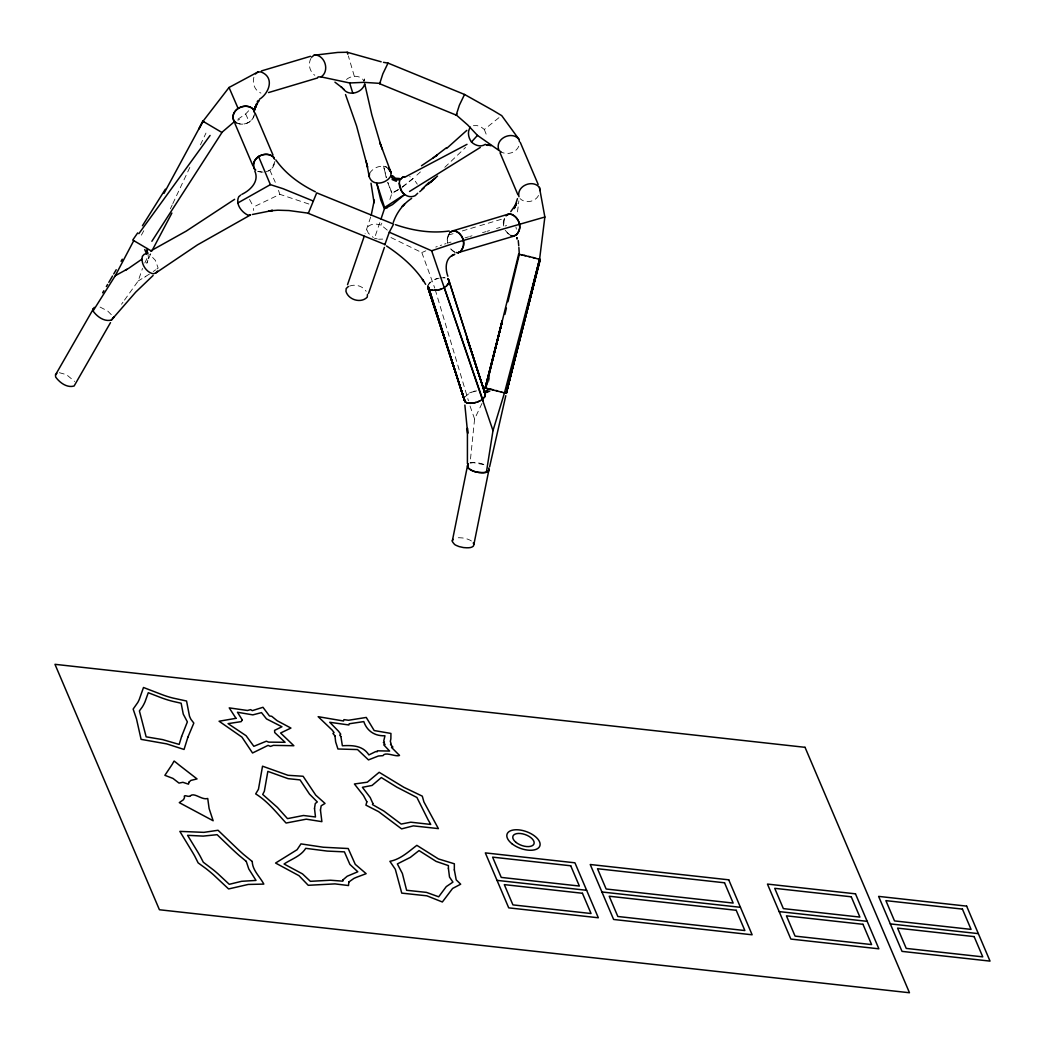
<?xml version="1.0" encoding="UTF-8"?>
<svg xmlns="http://www.w3.org/2000/svg" width="1045" height="1045" viewBox="0 0 1045 1045"><rect width="100%" height="100%" fill="white"/><g stroke="black" fill="none" stroke-linecap="round" stroke-linejoin="round"><path stroke-width="0.75" stroke-dasharray="5 3.75" d="M518.856 200.862L518.503 203.88M482.006 403.383L474.6 418.967L470.093 462.922L474.861 462.608A13.859 5.865 11.4 0 0 476.624 462.739L476.794 462.752A9.405 3.984 11.4 0 1 477.317 462.791L477.5 462.804A3.161 1.345 11.4 0 1 478.035 462.87L479.263 463.144A16.589 7.028 11.4 0 0 480.87 463.51L481.053 463.536A9.771 4.141 11.4 0 1 481.588 463.653L481.941 463.745A2.978 1.267 11.4 0 1 482.437 463.889L483.678 464.411A12.658 5.369 11.4 0 0 484.789 464.855L485.285 465.038M518.124 206.936L517.249 213.271M253.883 77.291C252.054 83.352 254.862 90.68 260.91 93.096M488.537 382.274L490.066 375.965M254.523 113.252C253.883 121.938 243.537 126.772 236.131 122.722M274.992 161.361L271.896 168.389L268.617 170.988M448.2 235.439L450.238 232.173M449.089 233.923L447.286 238.952L447.495 243.106L450.996 242.061M503.298 223.186A5.264 3.736 73.4 0 1 503.494 221.253L503.651 220.978A11.181 7.916 73.4 0 0 503.768 220.599L504.487 218.17M448.161 235.595L447.743 237.241A11.181 7.916 73.4 0 1 447.6 237.698L447.508 238.012M124.473 300.137L138.175 281L142.512 268.395M370.688 217.007L365.097 233.727M379.831 222.559L375.077 236.536M398.276 189.798L391.94 193.26L389.04 201.92M387.277 230.122L381.164 225.08L381.804 223.212M363.712 81.432L364.574 78.95L364.326 80.948M150.715 253.674L146.809 263.236L148.782 257.397L148.547 258.415L147.763 252.903M144.837 262.974L148.168 255.92M170.361 208.843L172.203 204.924M172.817 203.618L191.235 164.431M200.444 144.837L205.969 133.068M311.005 58.35C307.766 63.941 309.607 71.556 314.806 75.318M254.039 115.747C252.185 122.213 244.713 125.465 238.495 123.584M274.522 163.856L272.797 167.383L269.871 170.257L265.913 171.863M141.402 235.138L144.132 230.083M428.019 285.207L432.421 280.334L439.187 278.114M428.28 284.776L429.142 283.391A9.17 4.689 -17.9 0 0 429.312 283.117L429.338 283.064A3.906 1.999 -17.9 0 1 429.939 282.333L430.096 282.241M518.777 146.222C515.956 152.87 507.504 155.261 501.273 152.061M538.515 195.454C535.288 201.998 525.191 203.736 520.057 198.615M121.494 304.252L122.983 302.201M369.512 173.47C372.921 167.749 380.916 164.313 387.146 167.344L383.58 166.142L386.389 177.48M464.711 397.087L470.172 392.62L477.238 390.725M248.645 110.77L245.653 113.996L236.719 120.018M444.778 167.331L465.587 147.41M416.864 175.116L420.43 171.929M498.961 117.68L484.318 129.476L481 126.928L477.16 125.622L473.411 125.674M156.907 268.957L158.148 268.082L155.365 260.323L149.683 254.366M402.351 186.924L413.297 178.316L417.308 184.194M155.666 269.832L153.171 271.556M402.351 187.238L413.297 178.316L409.679 176.592M149.474 274.051L138.175 281M144.68 277.225L145.869 276.455M346.457 79.498C351.46 75.175 360.081 74.861 363.973 80.792M398.354 189.498L391.953 193.247L387.865 182.339M469.571 392.972L469.728 392.881A3.906 1.999 -17.9 0 1 470.864 392.345A9.17 4.689 -17.9 0 0 471.413 392.202L471.582 392.136M308.876 204.036L279.851 194.318L253.556 206.975L253.661 210.476M237.79 120.227L239.527 119.443M390.961 237.528L421.814 252.563L425.798 250.839M435.569 279.028L435.817 278.911A3.422 1.75 -17.9 0 1 436.862 278.558L437.137 278.532A9.183 4.689 -17.9 0 0 437.581 278.453L437.672 278.427M435.739 247.064L437.254 246.529M473.163 391.588L473.868 391.353A4.428 2.26 -17.9 0 1 475.109 391.026L475.188 391.039M440.219 245.523L441.682 245.039M444.595 244.073L446.045 243.589M349.526 286.134C355.404 283.822 362.602 286.056 366.168 291.268M448.279 235.125L454.118 233.375M462.295 230.945L478.649 226.073M479.812 225.72L504.33 218.405L503.533 226.386M464.999 237.881L468.513 236.836M469.675 236.483L472.013 235.791M482.516 232.656L486.029 231.611M487.192 231.272L489.53 230.566M496.532 228.476L500.032 227.431M505.075 225.981L506.603 225.589M470.302 462.883L471.073 462.804A13.141 5.565 11.4 0 0 472.575 462.635A17.739 7.511 11.4 0 1 473.019 462.556L484.723 464.829M378.617 239.227L382.718 239.109M443.616 277.774L444.125 277.774A3.409 1.75 -17.9 0 1 445.052 277.839L445.209 277.931M440.624 277.826L444.621 277.761M263.131 172.151L257.841 171.249M59.343 372.699L66.488 374.646L74.665 381.464M257.645 171.419L261.603 172.229M381.164 225.08C376.618 223.63 370.635 223.33 367.304 227.353L367.043 230.135L368.376 233.218L373.313 237.528M374.489 238.26L377.232 238.9M100.046 307.06L107.648 310.979L112.063 315.446M510.966 235.608L507.178 232.748A13.781 9.771 73.4 0 0 506.002 231.298L505.009 229.9M454.915 252.328L451.022 249.324A13.781 9.771 73.4 0 0 449.951 248.005L449.298 247.221M454.457 252.067L453.948 251.701A13.781 9.771 73.4 0 0 452.668 250.839L449.154 247.012M471.439 540.996L469.806 540.043A14.212 6.022 11.4 0 1 468.526 539.547L468.069 539.351A8.687 3.684 11.4 0 0 467.455 539.089L467.285 539.037A2.978 1.267 11.4 0 0 466.788 538.88L465.717 538.645A16.589 7.028 11.4 0 1 464.124 538.279L463.941 538.24A12.161 5.147 11.4 0 0 463.235 538.071L463.053 538.044A3.148 1.332 11.4 0 0 462.53 537.953L461.472 537.875A13.859 5.865 11.4 0 1 459.722 537.744L457.436 537.77A13.141 5.565 11.4 0 1 455.92 537.94M505.205 230.292L508.719 234.119A13.781 9.771 73.4 0 1 509.503 234.602M245.653 113.996L249.402 122.16M249.52 199.438L253.556 206.975M484.318 129.476L487.375 137.3M269.871 170.257L275.292 182.313M474.6 418.967L469.78 405.316M354.294 76.141L348.351 55.921M387.76 182.653L391.94 193.26M278.479 190.36L279.851 194.318M421.814 252.563L434.746 288.054M435.203 289.609L468.447 400.784M386.258 177.781L383.58 166.129M515.93 226.961L516.387 229.182M503.363 223.199L503.442 224.087A10.332 7.315 73.4 0 1 503.468 225.158L503.468 225.328A4.624 3.279 73.4 0 0 503.468 225.955M447.325 240.01L447.391 240.807A10.332 7.315 73.4 0 1 447.417 241.865L447.417 242.048A4.624 3.279 73.4 0 0 447.443 242.936M447.247 239.906A5.264 3.736 73.4 0 1 447.443 237.96"/><path stroke-width="1.5" d="M467.415 463.706L467.428 428.15L467.677 433.401L464.868 405.055M519.6 224.753L519.287 223.029A16.798 11.9 73.4 0 0 519.052 222.533A12.475 8.843 73.4 0 1 518.398 221.044L517.066 218.797A13.794 9.771 73.4 0 1 515.995 217.491L514.349 215.962A13.781 9.771 73.4 0 1 513.069 215.113L512.298 214.591A2.756 1.946 73.4 0 0 511.906 214.434L511.776 214.408A11.965 8.478 73.4 0 0 511.24 214.329L511.109 214.316A13.912 9.862 73.4 0 1 509.764 214.081L508.497 214.16A16.694 11.822 73.4 0 0 508.17 214.395A12.344 8.739 73.4 0 1 507.138 214.983L505.989 215.845M448.788 282.464L448.788 282.411A4.428 2.26 -17.9 0 1 448.592 283.182L448.279 283.613M427.914 286.408L464.881 401.411A3.409 1.737 -17.8 0 0 465.221 401.881L465.417 401.946A9.17 4.689 -17.8 0 1 465.665 402.103L466.54 402.638M448.854 281.562L448.919 280.752L484.789 392.894M427.928 286.252L464.738 401.058L428.463 287.244M382.483 149.762L379.74 142.251L391.091 172.673L390.817 175.9C386.859 183.698 372.216 186.833 369.238 176.696L369.512 173.47M427.849 287.114L427.836 287.31A3.893 1.985 -17.8 0 0 427.98 287.95M367.5 294.35L367.252 297.133C361.047 303.716 348.298 299.876 345.947 291.294L346.209 288.511L348.377 286.5M146.888 251.349L147.201 253.452M488.537 468.082A13.859 5.865 11.4 0 0 488.799 468.656L488.851 468.735A9.405 3.984 11.4 0 1 488.969 468.996L488.995 469.074A3.161 1.345 11.4 0 1 489.034 469.309L488.929 469.675A16.589 7.028 11.4 0 0 488.655 470.485L488.642 470.563A9.771 4.141 11.4 0 1 488.59 470.786L488.551 470.864A2.978 1.267 11.4 0 1 488.355 471.125L487.741 471.504A12.658 5.356 11.4 0 0 487.048 471.935L485.416 472.458A13.128 5.565 11.4 0 0 483.9 472.627A17.726 7.511 11.4 0 1 483.469 472.706L481.614 472.653A13.859 5.865 11.4 0 0 479.864 472.523L479.681 472.51A9.405 3.984 11.4 0 1 479.159 472.471L478.989 472.458A3.161 1.345 11.4 0 1 478.453 472.392L477.212 472.105A16.589 7.028 11.4 0 0 475.619 471.752L475.436 471.713A9.771 4.141 11.4 0 1 474.9 471.608L474.548 471.517A2.978 1.267 11.4 0 1 474.051 471.36L472.797 470.851A12.514 5.303 11.4 0 0 471.7 470.407L469.989 469.479A13.964 5.917 11.4 0 0 469.427 468.983L468.46 468.173M518.973 196.76C516.361 185.945 532.728 178.969 539.442 187.434L544.863 217.02L539.573 259.33L504.526 392.685L492.992 430.631L486.382 472.34C480.217 473.176 473.006 472.392 468.278 468.003L467.585 465.508A17.451 7.393 11.4 0 0 467.833 464.777A9.745 4.128 11.4 0 1 467.899 464.463L467.964 464.32A2.978 1.267 11.4 0 1 468.134 464.137L468.46 463.915M146.992 250.33L147.214 248.553L132.754 240.023L137.666 232.917M484.867 396.382L484.88 396.277A9.17 4.689 -17.8 0 1 484.932 396.016L485.167 394.984M452.341 540.866L467.494 465.73M473.842 544.667L488.982 469.532M255.111 108.497L255.646 106.211L254.732 109.673L255.855 105.44L254.915 108.941M240.755 195.062L238.743 196.734C235.23 203.88 241.473 212.135 247.9 215.113L250.565 214.917L197.414 244.909L155.705 273.045L153.145 273.777C146.013 272.262 140.566 263.366 142.381 256.312L144.171 254.34L146.731 253.608M485.259 394.631L485.259 394.579A4.01 2.051 -17.9 0 0 485.272 393.939L467.024 338.476L485.298 394.174M489.582 466.919L505.793 395.702M417.713 193.247L415.309 195.585C405.904 200.34 396.525 188.518 400.052 179.688L402.456 177.336L404.728 176.644L402.469 177.336C400.47 180.876 395.337 180.602 392.724 177.99M464.28 398.942L464.241 399.151A4.01 2.051 -17.9 0 0 464.202 399.882L464.293 399.961M504.879 314.401L506.394 308.092M507.922 301.77L519.313 254.418L518.882 247.508M384.821 244.739L389.289 232.212L393.586 224.113L316.7 192.855L308.301 213.363L385.187 244.608M505.101 393.103L506.342 393.325L539.481 259.473M518.66 254.17L485.794 388.217M485.572 388.009L502.318 321.115L485.298 388.035L502.07 321.115L485.298 388.035L506.342 393.325L539.625 259.5M506.276 393.26L539.782 259.513L506.146 393.299M254.588 110.391L255.646 106.211M532.989 257.54L540.265 259.591L506.198 393.194L540.082 259.565M517.458 198.655L514.205 208.595L516.504 203.461L510.783 211.626M147.828 252.668L147.881 253.373M371.197 215.283L374.319 200.039L374.084 202.795L371.014 183.189M456.965 113.97L456.182 115.107L379.662 83.731L382.849 73.829L388.022 63.092L464.542 94.468L493.201 110.522L501.731 115.642L518.973 139.325L519.43 141.506M456.182 115.107L459.369 105.205L464.542 94.468M381.02 218.98L384.416 208.804L380.72 199.791L376.749 183.241L384.586 207.511L404.48 194.605L401.672 191.405L399.255 183.267M468.029 464.189L467.52 466.266A11.116 4.702 11.4 0 0 467.637 466.514L467.677 466.606A15.427 6.531 11.4 0 1 467.873 467.024L468.369 468.095M489.047 469.27L488.446 471.073L486.382 472.34M387.016 207.942L387.695 205.943M347.528 284.684L364.222 236.274M368.572 293.318L384.39 247.456M255.15 108.197L257.488 103.272M393.273 222.415C396.695 212.644 402.926 204.115 411.625 198.393M456.025 114.741L467.716 124.969L477.46 135.393L471.465 141.989C468.356 137.809 467.076 131.592 470.394 127.176M514.623 207.668L516.504 203.461M152.4 249.964L171.889 213.076M233.793 122.187L221.827 132.401L202.834 121.194L198.968 128.914L202.978 121.272L229.038 87.48L257.932 71.974L261.028 71.948C274.874 77.291 269.31 93.07 259.526 99.223M133.786 240.624L115.277 275.71L93.031 311.005C97.002 316.57 104.343 322.108 111.488 319.992L135.706 292.143L153.106 275.488M485.834 390.961L484.449 391.836M163.987 193.39L202.978 121.272M447.43 284.998L447.456 284.945A9.17 4.689 -17.9 0 1 447.613 284.671L447.913 284.201M110.496 322.618L74.104 386.01C66.945 388.126 59.617 382.588 55.646 377.023L55.516 374.855L94.246 307.348M121.076 261.328L122.278 259.225M517.379 233.74L516.047 235.06A12.475 8.843 73.4 0 0 514.898 235.687A16.798 11.913 73.4 0 1 514.571 235.935L457.527 252.812A16.798 11.913 73.4 0 1 457.122 252.707A12.475 8.843 73.4 0 0 456.182 252.524M112.52 276.037L108.824 282.346M116.217 269.728L113.761 273.921M102.645 292.809L103.873 290.732M106.355 286.552L107.583 284.449M165.371 189.197L142.447 225.733M151.878 241.29L221.971 132.48M379.662 83.731L380.432 82.581M449.938 232.565L450.108 232.343A2.704 1.907 73.4 0 1 450.408 232.068L450.63 231.925A11.9 8.425 73.4 0 1 450.983 231.755L451.1 231.703A13.82 9.797 73.4 0 0 452.237 231.036L508.967 213.964C517.353 214.421 522.552 225.537 518.189 232.539A13.781 9.771 73.4 0 0 517.379 233.74M138.867 233.623L210.071 135.458M259.291 100.542L256.09 104.631L256.939 103.546M112.965 318.32L114.31 316.661L111.488 319.992M484.07 397.583L484.501 397.061A3.422 1.75 -17.8 0 0 484.906 396.421M488.551 389.302L487.858 390.125M55.516 374.855L56.861 373.365M487.179 390.908L484.292 392.241M155.705 273.045L157.495 271.073M257.266 101.535L258.402 100.372M146.587 253.857L144.746 249.533M254.392 112.142L253.177 109.046C246.006 102.554 232.199 108.079 233.035 118.255L234.25 121.351L237.176 123.31M274.456 159.206L273.646 157.155C266.475 150.663 252.668 156.188 253.504 166.364L254.719 169.447M421.88 189.263L429.168 182.287M446.607 148.481L466.828 130.364M419.763 191.692L424.205 187.786M428.646 183.881L433.1 179.975L426.06 185.514M404.48 194.618L392.476 204.585L384.416 208.804M437.541 176.083L430.775 181.804L435.491 178.094M427.81 287.61L429.142 289.439C435.948 291.62 445.235 289.583 448.749 282.855L448.945 280.452L447.626 278.623M255.489 73.947L257.932 71.974M311.541 57.24L313.983 55.254L337.731 52.433L347.162 52.25L381.164 61.786M318.033 76.912L321.115 76.899C329.097 71.596 325.975 57.828 317.079 55.241L313.983 55.254M433.231 157.86L446.594 147.619M141.728 259.304L128.496 268.434L115.277 275.71M458.742 252.498L458.05 252.851L460.727 251.349L462.974 247.312A13.781 9.771 73.4 0 1 463.392 245.745L463.627 243.25A12.475 8.843 73.4 0 1 463.549 241.656A16.811 11.913 73.4 0 0 463.562 241.121L463.079 239.409A13.912 9.862 73.4 0 1 462.347 237.764L462.282 237.581A11.965 8.478 73.4 0 0 462.086 237.071L461.929 236.745A2.756 1.946 73.4 0 0 461.668 236.301L461.015 235.517A13.794 9.771 73.4 0 1 459.944 234.198L459.408 233.518A2.9 2.051 73.4 0 0 459.068 233.179L458.298 232.682A13.781 9.771 73.4 0 1 457.018 231.833L455.058 231.036A12.475 8.843 73.4 0 1 453.843 230.827A16.811 11.913 73.4 0 0 453.439 230.71L450.238 232.173M234.616 199.321L186.219 231.115L150.754 250.905M421.501 165.763L437.137 155.222L435.517 156.306M241.931 194.305C250.591 190.125 259.487 181.386 254.797 170.988M409.535 191.47L480.321 147.423M125.282 270.355L126.915 269.388M479.825 400.901L479.759 400.94A3.906 1.999 -17.9 0 1 478.61 401.489A9.183 4.689 -17.9 0 0 478.074 401.633L477.46 401.842M506.289 215.453L508.967 213.964M513.304 236.026L516.779 234.629L519.025 230.592A13.781 9.771 73.4 0 1 519.443 229.038L519.692 228.097A2.756 1.946 73.4 0 0 519.731 227.588L519.731 227.248A11.965 8.478 73.4 0 0 519.692 226.713L519.665 226.53A13.912 9.862 73.4 0 1 519.6 224.753M312.768 200.823L282.999 188.675L270.381 184.638L237.764 203.004M404.519 177.336L466.997 144.341M485.376 144.288C481.013 147.449 475.005 145.516 471.465 141.989M489.857 391.052L486.905 392.319M454.823 254.248L451.819 255.738L454 254.549C445.052 257.958 445.039 268.617 447.874 276.233M441.121 289.073L441.029 289.112A3.422 1.75 -17.9 0 1 439.906 289.504L439.631 289.53A9.183 4.689 -17.9 0 0 439.187 289.609L438.56 289.739M308.654 213.219L288.995 210.554L277.852 210.202L268.656 210.933L272.445 210.476L252.42 214.486M399.386 178.473L395.441 178.264L392.502 175.638M475.788 402.416L475.697 402.443A4.428 2.26 -17.9 0 1 474.365 402.795L474.378 402.769M389.289 232.212L431.65 250.787L457.88 242.022L544.863 217.02M261.433 70.929L310.483 56.299M268.578 92.561L317.615 77.944M486.591 392.424L484.815 392.593M343.152 88.681C348.69 97.015 362.484 92.783 364.731 83.835L371.798 114.689L380.667 144.772M514.101 236.131L510.966 235.608M436.771 290.118L436.679 290.131A4.01 2.051 -17.8 0 1 435.543 290.288L435.556 290.262M473.215 402.952L473.934 402.834M471.53 403.213L471.439 403.226A3.893 1.985 -17.8 0 1 470.172 403.318A9.17 4.689 -17.8 0 0 469.728 403.239L469.492 403.226M270.524 210.711L272.445 210.476M449.18 231.01C431.036 233.623 412.71 230.605 395.506 224.688M321.115 76.899L349.657 82.973L363.921 82.346L379.505 83.352M486.996 145.32L488.381 145.294M434.393 290.262L435.06 290.249M432.813 290.288L432.721 290.288A3.409 1.75 -17.9 0 1 431.716 290.223L431.624 290.157A9.17 4.689 -17.9 0 0 431.232 290.04L430.122 289.726M468.082 403.122L468.003 403.122A4.258 2.181 -17.9 0 1 466.645 402.821L466.684 402.73M469.414 403.226L468.317 403.135M511.828 235.765L511.959 235.778A13.912 9.862 73.4 0 1 513.304 236.013M497.028 880.373L508.719 907.857L598.328 917.771L574.933 862.804L485.324 852.89L497.028 880.373L586.637 890.288M601.933 891.986L740.435 907.308M779.152 911.593L867.18 921.337M890.314 923.898L978.342 933.629M533.342 257.632L518.634 254.157L519.861 254.575M540.265 259.591L538.724 259.317M490.562 145.49L485.951 144.732L491.307 145.608M452.916 230.684C461.328 231.01 466.488 242.349 462.138 249.246A13.781 9.771 73.4 0 0 461.328 250.46L460.858 251.192A2.756 1.946 73.4 0 1 460.558 251.453L460.349 251.597A11.965 8.478 73.4 0 1 459.996 251.767L459.878 251.832A13.912 9.862 73.4 0 0 458.742 252.485M486.252 388.139L486.957 388.283M521.377 254.693L522.604 254.967M488.681 388.675L489.596 388.884M524.094 255.32L525.557 255.672M383.502 62.347L388.022 63.092M490.262 389.04L491.006 389.223M491.751 389.406L492.404 389.563M487.388 144.968L488.159 145.15M492.744 389.641L493.449 389.824M528.757 256.456L529.632 256.678M496.061 390.477L497.485 390.83M429.861 289.648L429.782 289.635A4.258 2.181 -17.9 0 1 428.75 289.086M500.934 391.731L501.626 391.914M392.11 179.544L396.316 181.294M534.034 257.815L534.805 258.024M334.949 82.176L341.885 87.506M315.407 191.823C300.046 184.247 285.768 174.032 275.815 159.885M147.214 248.553L151.76 251.257M202.834 121.194L204.102 121.951M477.46 135.393L501.273 152.061M386.493 245.941C401.842 256.09 416.093 268.408 425.655 284.358M518.973 139.325C511.919 130.429 494.847 138.593 498.739 149.748M235.282 121.951L233.597 120.41C229.704 109.255 246.777 101.091 253.83 109.986L254.288 112.168M274.299 158.095C267.246 149.2 250.173 157.364 254.066 168.506L255.751 170.061M341.245 86.918L343.936 89.465M392.019 177.232L390.817 175.9M448.723 280.138L448.697 280.099A9.17 4.689 -17.8 0 1 448.54 279.903L448.462 279.773M428.032 287.924L428.071 287.963A9.17 4.689 -17.8 0 1 428.215 288.172L428.737 288.89M448.083 279.263L448.54 279.903M270.381 184.638L258.494 156.345M520.253 142.329L538.162 184.416M500.019 152.753L517.928 194.84M255.111 112.991L273.019 155.091M234.877 123.415L252.785 165.502M464.581 400.666L427.941 286.108M484.828 392.985L485.102 393.691M484.488 392.149L485.337 394.265L484.762 396.734C480.922 402.077 473.476 403.762 467.219 403.056L464.986 401.672L464.137 399.556M492.992 430.631L431.65 250.787M229.038 87.48L238.025 108.236M484.697 392.672L466.815 336.96M464.764 401.097L427.836 287.31L465.09 401.737L427.875 287.688M516.831 237.607L517.118 238.364M345.516 94.573L356.593 126.001L367.566 167.174L366.05 160.904M352.844 93.332L349.657 82.973M444.334 287.728L483.208 401.032M485.154 393.821L466.867 337.339M347.162 52.25L347.789 54.17M448.893 280.373L466.645 336.229M428.502 286.852L464.32 400M473.294 542.891L473.307 542.969A13.859 5.865 11.4 0 0 473.659 543.792L473.868 544.288A3.148 1.332 11.4 0 1 473.881 544.523A12.174 5.16 11.4 0 1 473.751 544.889L473.712 544.954A16.589 7.028 11.4 0 0 473.503 545.621L473.411 545.999A2.978 1.267 11.4 0 1 473.202 546.261A8.687 3.684 11.4 0 1 472.784 546.535L472.601 546.639A14.212 6.022 11.4 0 0 471.831 547.136L470.263 547.593A13.141 5.565 11.4 0 0 468.748 547.763L466.475 547.789A13.859 5.865 11.4 0 0 464.711 547.658L463.653 547.58A3.148 1.332 11.4 0 1 463.131 547.489L462.948 547.449A12.161 5.147 11.4 0 1 462.243 547.293L462.06 547.24A16.589 7.028 11.4 0 0 460.466 546.888L459.395 546.653A2.978 1.267 11.4 0 1 458.899 546.496L458.742 546.444A8.66 3.671 11.4 0 1 458.115 546.182L457.658 545.986A14.055 5.956 11.4 0 0 456.391 545.49L455.032 544.785A14.721 6.231 11.4 0 1 454.758 544.536A13.964 5.917 11.4 0 0 454.288 544.118L452.72 542.159A17.582 7.446 11.4 0 0 452.485 541.65L452.341 541.323A3.07 1.293 11.4 0 1 452.302 541.01L452.328 540.931A12.044 5.107 11.4 0 1 452.433 540.644A17.465 7.393 11.4 0 0 452.681 539.912L452.812 539.455A2.978 1.267 11.4 0 1 452.981 539.272M539.442 187.434L540.134 190.699M516.766 237.751L517.053 239.135M366.86 164.261L369.238 176.696M518.255 240.546L518.751 245.784M92.9 308.85L93.031 311.005M447.756 278.715A4.258 2.181 -17.9 0 1 448.018 278.976M448.788 280.112A3.893 1.985 -17.8 0 1 448.971 280.739M447.482 284.998A3.906 1.999 -17.9 0 1 446.829 285.729M484.253 391.94A3.409 1.75 -17.9 0 1 484.593 392.411M487.61 389.628A42.819 25.629 -66.8 0 1 486.957 390.412M392.319 178.186A42.871 29.626 25.2 0 1 391.614 177.415M147.358 251.061A42.688 17.504 -72.4 0 1 147.476 250.055M314.506 808.451L315.486 816.981L303.455 815.492L287.493 818.627L277.395 807.393L262.713 794.448L264.346 791.248L267.847 771.38L288.12 778.656L300.059 779.897L309.516 794.122L317.301 801.933L315.263 803.553L314.506 808.451M320.449 809.98L321.886 821.657L306.263 819.175L286.069 823.042C276.598 812.723 267.755 801.345 255.685 793.9L258.455 789.262L262.53 766.194L288.002 775.299L303.102 776.265L315.76 795.167L325.034 803.435L321.181 805.773L320.449 809.98M334.949 735.876L335.654 741.911L337.927 748.991L357.547 749.565L368.48 759.898L378.421 755.992L382.966 755.653C385.305 751.277 395.546 757.168 399.543 755.47L391.535 747.41L392.907 747.07L390.53 744.536L391.222 744.197L390.294 741.232A46.163 23.565 20 0 0 390.882 738.384L390.934 733.433L374.201 730.559L366.259 717.445L348.481 720.266L343.936 719.639L343.544 720.998L318.15 716.674L332.205 730.115L334.047 732.532L332.963 733.485L334.949 735.876M340.892 736.516L342.368 745.764C352.322 745.176 362.915 745.503 368.885 754.921L375.638 751.616L377.232 751.734L377.297 750.819L389.602 751.055L383.763 744.837L385.056 744.523L383.384 742.459L384.403 741.963L383.75 740.944L384.952 735.784C374.789 736.137 367.03 731.108 363.791 721.599L349.213 723.767L348.873 724.969L329.75 722.278L338.515 731.226L340.735 734.191L339.716 735.092L340.892 736.516M448.396 868.343L449.507 877.055L452.929 882.124L446.28 886.604L438.678 896.806L426.478 892.391L406.609 890.275L402.377 873.489L397.361 863.928L410.345 857.383L419.032 850.578L436.157 861.42L448.423 865.6L448.396 868.343M454.34 869.91L456.221 879.877L460.688 884.201L452.603 888.459L442.348 901.992L426.909 895.826L401.75 893.122L395.323 869.296L389.889 861.315C400.483 859.343 408.543 851.636 416.85 845.34L438.443 858.938L454.353 863.797L454.34 869.91M190.53 795.676C189.027 798.132 182.94 793.168 184.495 797.688L183.463 799.712L179.283 802.638L213.141 820.756L209.118 808.556L207.733 798.498C201.816 800.313 194.553 792.332 190.53 795.676M246.254 861.367L248.775 868.944L256.012 880.426L241.617 881.301L229.26 884.318L218.078 873.894A136.033 69.453 20 0 0 213.428 869.936L203.318 862.243L200.353 856.495A307.191 156.828 20 0 0 197.335 851.296L187.591 835.334L203.174 836.105L217.112 834.681L229.991 847.064A383.424 195.755 20 0 0 235.256 851.988A245.575 125.374 20 0 0 239.187 855.528L246.254 861.367M252.25 861.498C252.394 870.237 259.983 876.781 263.836 884.096L248.201 884.449L228.607 888.955L213.65 874.952A129.645 66.188 20 0 0 210.763 872.457A121.037 61.786 20 0 0 205.813 868.473L198.132 862.87L194.788 856.195A300.529 153.432 20 0 0 191.81 851.087L179.845 831.376L203.906 832.356L218.039 830.266L238.025 849.389A238.182 121.599 20 0 0 243.603 854.457L252.25 861.498M342.917 879.929L342.812 881.17L330.494 880.23L310.378 881.327L302.527 873.92L284.057 864.006C291.398 859.108 300.973 856.142 305.715 848.331L327.176 851.074L344.406 851.871L349.892 864.398L357.808 871.778L347.214 876.219L342.917 879.929M348.821 882.019L348.507 885.546L335.001 883.887L308.236 885.298L298.974 875.671L275.567 863.039L297.093 849.716L300.96 843.89L323.245 847.234L348.207 848.527L355.261 864.346L366.155 873.672L356.854 877.16A79.733 40.703 20 0 0 353.928 878.414L348.821 882.019M502.136 321.115L485.337 388.061L502.07 321.115M539.925 259.539L506.224 393.22L539.925 259.539M502.253 321.115L485.272 388.009L502.318 321.115M189.067 782.065L188.492 784.155L182.901 782.313L178.982 783.084L172.987 778.434L164.888 775.325L172.307 764.208A177.95 90.85 20 0 1 174.136 761.034A163.634 83.548 20 0 1 179.008 764.94L197.022 778.917L190.869 780.419L189.067 782.065M372.843 803.435L372.516 804.598L383.855 811.051L401.175 824.074L410.776 822.193L430.71 824.427A195.297 99.706 20 0 0 428.084 819.763L416.929 797.492L396.878 787.185L381.334 777.571L372.059 785.448L362.419 787.29L370.23 797.557L372.843 803.435M366.86 801.789L365.92 805.146L378.59 811.638L401.607 828.881L413.324 825.863L438.377 828.607L423.93 801.946L422.284 796.146L403.84 787.29L379.165 772.307L367.291 782.196L354.399 783.985L363.477 795.519L366.86 801.789M181.582 736.542L179.165 744.419L162.576 739.599L146.143 736.83L139.403 710.913L142.211 707.099A140.135 71.543 20 0 0 143.57 704.787A150.271 76.716 20 0 0 145.137 701.508L148.272 692.717L160.538 697.459A55.189 28.176 20 0 0 172.83 701.352L181.138 703.22L183.267 714.127L187.368 721.873L181.582 736.542M187.865 737.234L184.051 749.461L166.717 743.883L141.088 739.364L136.503 718.96L133.146 709.085L137.822 702.436A144.092 73.568 20 0 0 139.325 699.314L143.492 687.492L161.727 694.507A49.468 25.25 20 0 0 172.778 698.021L186.559 701.025L189.458 716.034A51.976 26.53 20 0 0 191.013 719.443L193.834 723.075L187.865 737.234M236 718.32L219.084 721.233L241.917 737.091L252.55 752.988L268.069 745.372L270.498 746.404L273.398 745.372L293.854 745.725L280.596 733.002L290.915 728.065L277.121 720.71L271.726 716.295L269.466 715.956L262.961 707.295L252.302 710.652L250.617 709.633L247.456 710.482L229.234 707.883L236 718.32M242.218 719.835L241.186 721.638L228.058 723.636L246.097 735.719L253.844 746.313L266.384 741.192L268.604 742.133L285.076 742.29L274.704 732.545L274.587 730.364L281.928 726.758L266.501 718.908L261.498 712.625L252.825 714.871L237.463 712.259L242.218 719.835M404.506 204.193L402.247 206.348L404.48 204.258M805.029 747.319L54.967 664.32L159.415 909.751L909.477 992.75L805.029 747.319M728.744 879.825L590.229 864.502L613.624 919.469L752.139 934.792L728.744 879.825M855.476 893.828L767.448 884.083L790.856 939.076L878.871 948.821L855.476 893.828M966.638 906.119L878.61 896.388L902.018 951.381L990.033 961.113L966.638 906.119M570.727 865.782L492.6 857.135L501.234 877.408L579.361 886.042L570.727 865.782M724.538 882.79L597.505 868.735L606.139 889.008L733.159 903.063L724.538 882.79M851.27 896.793L774.724 888.328L783.358 908.614L859.904 917.092L851.27 896.793M962.432 909.098L885.886 900.633L894.52 920.919L971.066 929.384L962.432 909.098M582.431 893.266L504.304 884.619L512.925 904.892L591.052 913.526L582.431 893.266M736.229 910.286L609.209 896.231L617.83 916.491L744.863 930.546L736.229 910.286M862.974 924.303L786.428 915.838L795.062 936.111L871.595 944.575L862.974 924.303M974.136 936.607L897.59 928.13L906.224 948.403L982.757 956.867L974.136 936.607M389.759 169.682L388.009 168.14L391.091 172.673L389.759 169.682M423.512 281.105L422.428 279.498L423.499 281.105M516.086 842.427A11.195 5.708 20 0 0 533.864 844.138A11.195 5.708 20 0 0 520.462 833.505A11.195 5.708 20 0 0 516.086 842.427M511.985 843.759A17.412 8.882 20 0 0 539.638 846.424A17.412 8.882 20 0 0 518.79 829.874A17.412 8.882 20 0 0 511.985 843.759"/></g></svg>
